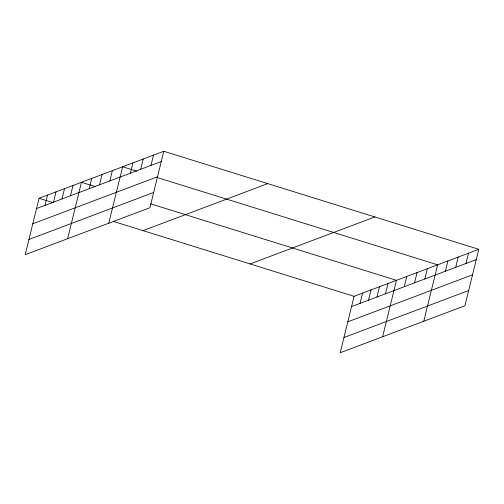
<?xml version="1.0" encoding="UTF-8"?>
<svg xmlns="http://www.w3.org/2000/svg" width="504" height="504" viewBox="0 0 504 504"><rect width="100%" height="100%" fill="white"/><g stroke="black" fill="none" stroke-linecap="round" stroke-linejoin="round"><path stroke-width="0.76" d="M163.787 151.263L39.06 198.267L25.2 254.69L149.934 207.686L163.787 151.263L478.8 249.31L464.94 305.733L340.213 352.737L354.066 296.314L478.8 249.31M45.014 205.349L47.54 195.073M53.5 202.154L56.02 191.879M61.979 198.954L64.506 188.679M70.459 195.76L72.986 185.485M67.612 238.707L81.465 182.291L95.577 186.682M89.233 188.685L91.76 178.41M99.521 184.811L102.047 174.529M109.815 180.93L112.335 170.654M108.77 223.196L122.63 166.774L136.735 171.165M130.397 173.174L132.917 162.899M140.685 169.294L143.212 159.018M150.973 165.419L153.5 155.144M360.026 303.395L362.552 293.12M368.506 300.201L371.032 289.92M376.992 297.001L379.512 286.726M385.472 293.807L387.998 283.531M382.618 336.754L396.478 280.331L150.52 203.78M404.246 286.732L406.766 276.457M414.534 282.851L417.06 272.576M424.822 278.977L427.348 268.701M423.782 321.243L437.636 264.821L156.782 177.408M445.404 271.221L447.93 260.946M455.698 267.341L458.218 257.065M465.986 263.466L468.512 253.191M36.534 208.543L161.267 161.538M32.791 223.776L157.525 176.765M28.942 239.463L153.67 192.459M143.01 230.624L267.744 183.62M250.116 263.957L374.844 216.953M351.546 306.589L476.274 259.585M347.804 321.817L472.538 274.812M343.949 337.51L468.682 290.506M39.06 198.267L53.166 202.658M113.312 221.382L354.066 296.314"/></g></svg>
